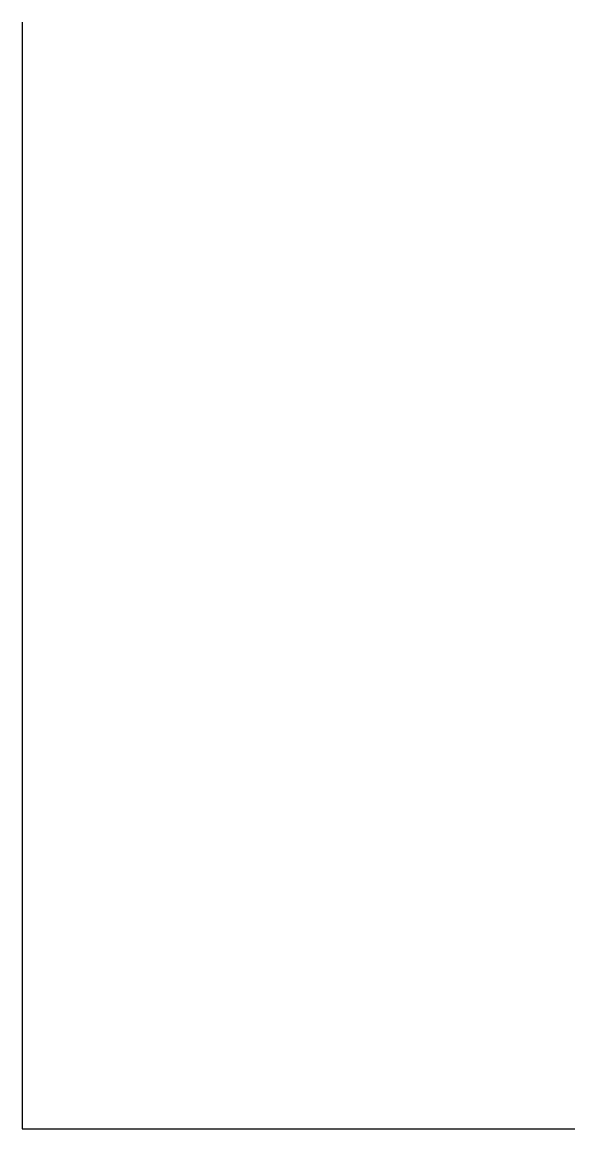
# Model space of a CAD drawing. Extents: x -0.031 to 0.031, y -0.062 to 0.062.
import ezdxf

# ---------------------------------------------------------------- set-up
doc = ezdxf.new("R2010")
doc.units = 0
doc.layers.add('4', color=4, linetype='CONTINUOUS')

msp = doc.modelspace()

# ---------------------------------------------------------------- linework, layer by layer
at = {"layer": '4', "color": 0}
for p, q in [((-0.03125, 0.0625), (-0.03125, -0.0625)), ((-0.03125, -0.0625), (0.03125, -0.0625))]:
    msp.add_line(p, q, dxfattribs=at)

doc.saveas('drawing.dxf')
